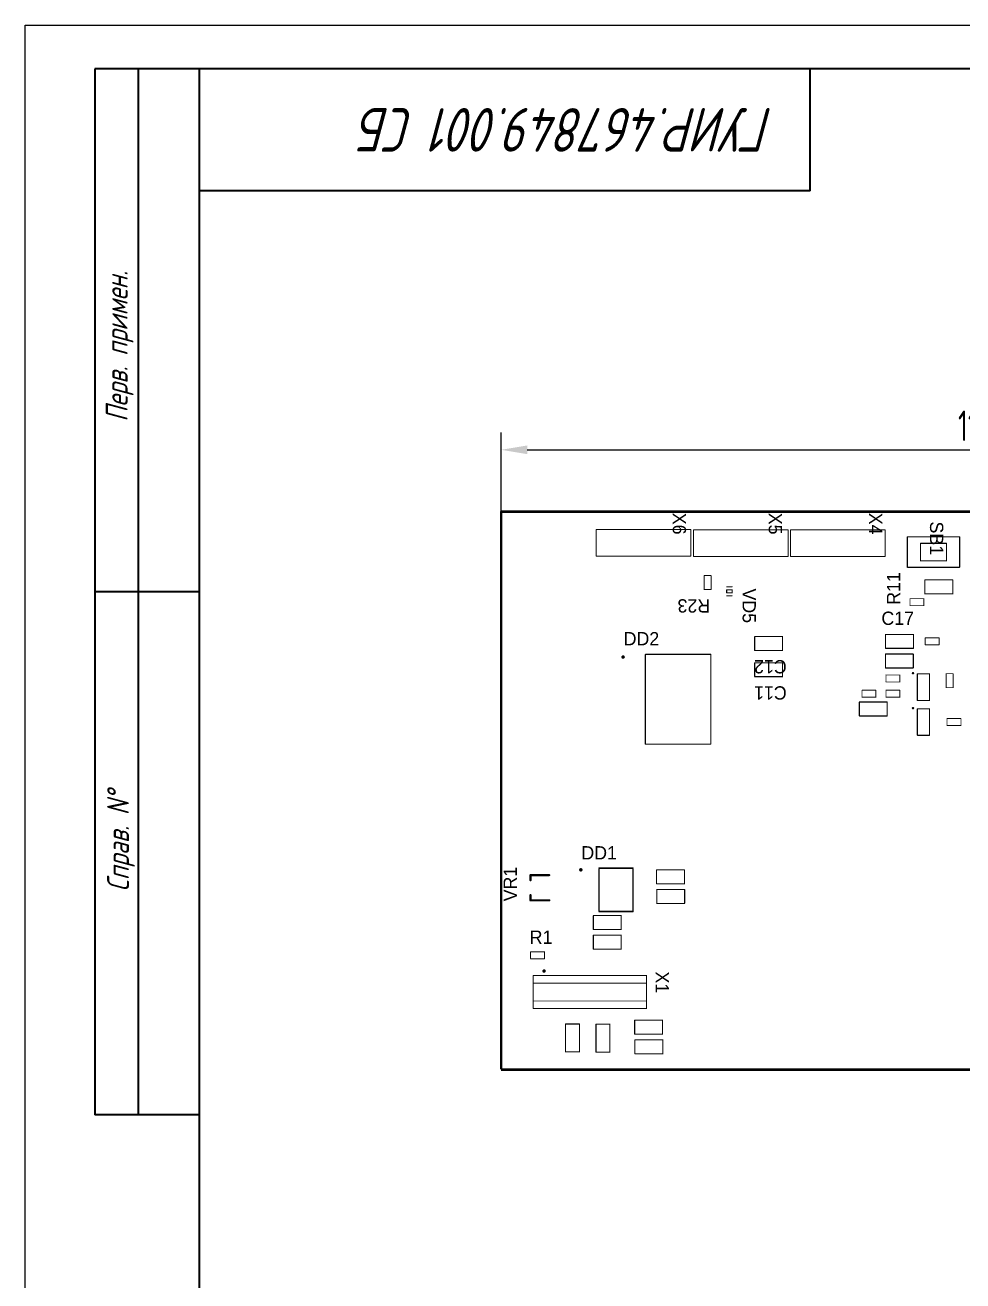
# Model space of a CAD drawing. Extents: x 3177 to 3597, y 105 to 402.
# Drawn here: x 3177.5 to 3285, y 258 to 402 of the extents above; entities that cross this region are included whole.
import ezdxf

# ---------------------------------------------------------------- set-up
doc = ezdxf.new("R2010")
doc.units = 0
doc.header["$MEASUREMENT"] = 0
doc.layers.get('0').update_dxf_attribs({"linetype": 'CONTINUOUS'})
for name, color, linetype in [('KeepOutLayer', 6, 'CONTINUOUS'), ('KONTUR', 7, 'CONTINUOUS'), ('Mechanical13', 56, 'CONTINUOUS'), ('TopOverlay', 2, 'CONTINUOUS')]:
    doc.layers.add(name, color=color, linetype=linetype)
for name, color, linetype, lineweight in [('Основная', 7, 'CONTINUOUS', 40), ('текст', 7, 'CONTINUOUS', 30), ('тонкая', 7, 'CONTINUOUS', 20)]:
    doc.layers.add(name, color=color, linetype=linetype, lineweight=lineweight)
doc.styles.add('ЕСКД', font='eskd15.shx', dxfattribs={"width": 0.8})
doc.styles.add('стиль1', font='romans.shx', dxfattribs={"width": 0.75, "oblique": 15, "height": 3.5})
doc.dimstyles.new('ЕСКД', dxfattribs={"dimtxt": 3.5, "dimasz": 3, "dimexe": 2, "dimexo": 0, "dimgap": 1, "dimtad": 1, "dimtoh": 1, "dimtxsty": 'ЕСКД', "dimcen": 0, "dimazin": 2, "dimtfac": 1, "dimtmove": 1, "dimatfit": 3, "dimfxl": 1, "dimarcsym": 0})

# ---------------------------------------------------------------- blocks, each defined once
blk = doc.blocks.new('CAP3216X125N_1')
at = {"layer": 'Mechanical13', "const_width": 0.127}
for points in [[(-1.6, 0.8), (-1.6, -0.8)], [(1.6, 0.8), (-1.6, 0.8)], [(1.6, 0.8), (1.6, -0.8)], [(1.6, -0.8), (-1.6, -0.8)]]:
    blk.add_lwpolyline(points, dxfattribs=at)
at = {"layer": 'Mechanical13', "const_width": 0.0635}
for points in [[(-1.63, 0.8, 1), (-1.57, 0.8, 1)], [(-1.63, 0.8, 1), (-1.57, 0.8, 1)], [(1.57, 0.8, 1), (1.63, 0.8, 1)], [(1.57, 0.8, 1), (1.63, 0.8, 1)], [(-1.63, -0.8, 1), (-1.57, -0.8, 1)], [(-1.63, -0.8, 1), (-1.57, -0.8, 1)], [(1.57, -0.8, 1), (1.63, -0.8, 1)], [(1.57, -0.8, 1), (1.63, -0.8, 1)]]:
    blk.add_lwpolyline(points, format="xyb", close=True, dxfattribs=at)
blk = doc.blocks.new('CAP3216X125N_2')
at = {"layer": 'Mechanical13', "const_width": 0.127}
for points in [[(-1.6, -0.8), (-1.6, 0.8)], [(-1.6, 0.8), (1.6, 0.8)], [(1.6, -0.8), (1.6, 0.8)], [(-1.6, -0.8), (1.6, -0.8)]]:
    blk.add_lwpolyline(points, dxfattribs=at)
at = {"layer": 'Mechanical13', "const_width": 0.0635}
for points in [[(-1.63, 0.8, 1), (-1.57, 0.8, 1)], [(-1.63, 0.8, 1), (-1.57, 0.8, 1)], [(1.57, 0.8, 1), (1.63, 0.8, 1)], [(1.57, 0.8, 1), (1.63, 0.8, 1)], [(-1.63, -0.8, 1), (-1.57, -0.8, 1)], [(-1.63, -0.8, 1), (-1.57, -0.8, 1)], [(1.57, -0.8, 1), (1.63, -0.8, 1)], [(1.57, -0.8, 1), (1.63, -0.8, 1)]]:
    blk.add_lwpolyline(points, format="xyb", close=True, dxfattribs=at)
blk = doc.blocks.new('CAP3216X125N_3')
at = {"layer": 'Mechanical13', "const_width": 0.127}
for points in [[(-1.6, 0.8), (-1.6, -0.8)], [(1.6, 0.8), (-1.6, 0.8)], [(1.6, 0.8), (1.6, -0.8)], [(1.6, -0.8), (-1.6, -0.8)]]:
    blk.add_lwpolyline(points, dxfattribs=at)
at = {"layer": 'Mechanical13', "const_width": 0.0635}
for points in [[(-1.63, 0.8, 1), (-1.57, 0.8, 1)], [(-1.63, 0.8, 1), (-1.57, 0.8, 1)], [(1.57, 0.8, 1), (1.63, 0.8, 1)], [(1.57, 0.8, 1), (1.63, 0.8, 1)], [(-1.63, -0.8, 1), (-1.57, -0.8, 1)], [(-1.63, -0.8, 1), (-1.57, -0.8, 1)], [(1.57, -0.8, 1), (1.63, -0.8, 1)], [(1.57, -0.8, 1), (1.63, -0.8, 1)]]:
    blk.add_lwpolyline(points, format="xyb", close=True, dxfattribs=at)
blk = doc.blocks.new('CAP3216X125N_4')
at = {"layer": 'Mechanical13', "const_width": 0.127}
for points in [[(-1.6, -0.8), (-1.6, 0.8)], [(1.6, 0.8), (-1.6, 0.8)], [(1.6, -0.8), (1.6, 0.8)], [(1.6, -0.8), (-1.6, -0.8)]]:
    blk.add_lwpolyline(points, dxfattribs=at)
at = {"layer": 'Mechanical13', "const_width": 0.0635}
for points in [[(-1.63, 0.8, 1), (-1.57, 0.8, 1)], [(-1.63, 0.8, 1), (-1.57, 0.8, 1)], [(1.57, 0.8, 1), (1.63, 0.8, 1)], [(1.57, 0.8, 1), (1.63, 0.8, 1)], [(-1.63, -0.8, 1), (-1.57, -0.8, 1)], [(-1.63, -0.8, 1), (-1.57, -0.8, 1)], [(1.57, -0.8, 1), (1.63, -0.8, 1)], [(1.57, -0.8, 1), (1.63, -0.8, 1)]]:
    blk.add_lwpolyline(points, format="xyb", close=True, dxfattribs=at)
blk = doc.blocks.new('CAP3216X125N_5')
at = {"layer": 'Mechanical13', "const_width": 0.127}
for points in [[(-1.6, -0.8), (-1.6, 0.8)], [(1.6, 0.8), (-1.6, 0.8)], [(1.6, -0.8), (1.6, 0.8)], [(1.6, -0.8), (-1.6, -0.8)]]:
    blk.add_lwpolyline(points, dxfattribs=at)
at = {"layer": 'Mechanical13', "const_width": 0.0635}
for points in [[(-1.63, 0.8, 1), (-1.57, 0.8, 1)], [(-1.63, 0.8, 1), (-1.57, 0.8, 1)], [(1.57, 0.8, 1), (1.63, 0.8, 1)], [(1.57, 0.8, 1), (1.63, 0.8, 1)], [(-1.63, -0.8, 1), (-1.57, -0.8, 1)], [(-1.63, -0.8, 1), (-1.57, -0.8, 1)], [(1.57, -0.8, 1), (1.63, -0.8, 1)], [(1.57, -0.8, 1), (1.63, -0.8, 1)]]:
    blk.add_lwpolyline(points, format="xyb", close=True, dxfattribs=at)
blk = doc.blocks.new('CAP3216X125N_6')
at = {"layer": 'Mechanical13', "const_width": 0.127}
for points in [[(-1.6, -0.8), (-1.6, 0.8)], [(-1.6, 0.8), (1.6, 0.8)], [(1.6, -0.8), (1.6, 0.8)], [(-1.6, -0.8), (1.6, -0.8)]]:
    blk.add_lwpolyline(points, dxfattribs=at)
at = {"layer": 'Mechanical13', "const_width": 0.0635}
for points in [[(-1.63, 0.8, 1), (-1.57, 0.8, 1)], [(-1.63, 0.8, 1), (-1.57, 0.8, 1)], [(1.57, 0.8, 1), (1.63, 0.8, 1)], [(1.57, 0.8, 1), (1.63, 0.8, 1)], [(-1.63, -0.8, 1), (-1.57, -0.8, 1)], [(-1.63, -0.8, 1), (-1.57, -0.8, 1)], [(1.57, -0.8, 1), (1.63, -0.8, 1)], [(1.57, -0.8, 1), (1.63, -0.8, 1)]]:
    blk.add_lwpolyline(points, format="xyb", close=True, dxfattribs=at)
blk = doc.blocks.new('CAP3216X125N_7')
at = {"layer": 'Mechanical13', "const_width": 0.127}
for points in [[(-1.6, -0.8), (-1.6, 0.8)], [(-1.6, 0.8), (1.6, 0.8)], [(1.6, -0.8), (1.6, 0.8)], [(-1.6, -0.8), (1.6, -0.8)]]:
    blk.add_lwpolyline(points, dxfattribs=at)
at = {"layer": 'Mechanical13', "const_width": 0.0635}
for points in [[(-1.63, 0.8, 1), (-1.57, 0.8, 1)], [(-1.63, 0.8, 1), (-1.57, 0.8, 1)], [(1.57, 0.8, 1), (1.63, 0.8, 1)], [(1.57, 0.8, 1), (1.63, 0.8, 1)], [(-1.63, -0.8, 1), (-1.57, -0.8, 1)], [(-1.63, -0.8, 1), (-1.57, -0.8, 1)], [(1.57, -0.8, 1), (1.63, -0.8, 1)], [(1.57, -0.8, 1), (1.63, -0.8, 1)]]:
    blk.add_lwpolyline(points, format="xyb", close=True, dxfattribs=at)
blk = doc.blocks.new('CAP3216X125N_8')
at = {"layer": 'Mechanical13', "const_width": 0.127}
for points in [[(-1.6, -0.8), (-1.6, 0.8)], [(-1.6, 0.8), (1.6, 0.8)], [(1.6, -0.8), (1.6, 0.8)], [(-1.6, -0.8), (1.6, -0.8)]]:
    blk.add_lwpolyline(points, dxfattribs=at)
at = {"layer": 'Mechanical13', "const_width": 0.0635}
for points in [[(-1.63, 0.8, 1), (-1.57, 0.8, 1)], [(-1.63, 0.8, 1), (-1.57, 0.8, 1)], [(1.57, 0.8, 1), (1.63, 0.8, 1)], [(1.57, 0.8, 1), (1.63, 0.8, 1)], [(-1.63, -0.8, 1), (-1.57, -0.8, 1)], [(-1.63, -0.8, 1), (-1.57, -0.8, 1)], [(1.57, -0.8, 1), (1.63, -0.8, 1)], [(1.57, -0.8, 1), (1.63, -0.8, 1)]]:
    blk.add_lwpolyline(points, format="xyb", close=True, dxfattribs=at)
blk = doc.blocks.new('CAP3216X125N_11')
at = {"layer": 'Mechanical13', "const_width": 0.127}
for points in [[(-1.6, 0.8), (-1.6, -0.8)], [(1.6, 0.8), (-1.6, 0.8)], [(1.6, 0.8), (1.6, -0.8)], [(1.6, -0.8), (-1.6, -0.8)]]:
    blk.add_lwpolyline(points, dxfattribs=at)
at = {"layer": 'Mechanical13', "const_width": 0.0635}
for points in [[(-1.63, 0.8, 1), (-1.57, 0.8, 1)], [(-1.63, 0.8, 1), (-1.57, 0.8, 1)], [(1.57, 0.8, 1), (1.63, 0.8, 1)], [(1.57, 0.8, 1), (1.63, 0.8, 1)], [(-1.63, -0.8, 1), (-1.57, -0.8, 1)], [(-1.63, -0.8, 1), (-1.57, -0.8, 1)], [(1.57, -0.8, 1), (1.63, -0.8, 1)], [(1.57, -0.8, 1), (1.63, -0.8, 1)]]:
    blk.add_lwpolyline(points, format="xyb", close=True, dxfattribs=at)
blk = doc.blocks.new('CAP3216X125N_12')
at = {"layer": 'Mechanical13', "const_width": 0.127}
for points in [[(-1.6, 0.8), (-1.6, -0.8)], [(1.6, 0.8), (-1.6, 0.8)], [(1.6, 0.8), (1.6, -0.8)], [(1.6, -0.8), (-1.6, -0.8)]]:
    blk.add_lwpolyline(points, dxfattribs=at)
at = {"layer": 'Mechanical13', "const_width": 0.0635}
for points in [[(-1.63, 0.8, 1), (-1.57, 0.8, 1)], [(-1.63, 0.8, 1), (-1.57, 0.8, 1)], [(1.57, 0.8, 1), (1.63, 0.8, 1)], [(1.57, 0.8, 1), (1.63, 0.8, 1)], [(-1.63, -0.8, 1), (-1.57, -0.8, 1)], [(-1.63, -0.8, 1), (-1.57, -0.8, 1)], [(1.57, -0.8, 1), (1.63, -0.8, 1)], [(1.57, -0.8, 1), (1.63, -0.8, 1)]]:
    blk.add_lwpolyline(points, format="xyb", close=True, dxfattribs=at)
blk = doc.blocks.new('CAP3216X125N_17')
at = {"layer": 'Mechanical13', "const_width": 0.127}
for points in [[(-1.6, -0.8), (-1.6, 0.8)], [(-1.6, 0.8), (1.6, 0.8)], [(1.6, -0.8), (1.6, 0.8)], [(-1.6, -0.8), (1.6, -0.8)]]:
    blk.add_lwpolyline(points, dxfattribs=at)
at = {"layer": 'Mechanical13', "const_width": 0.0635}
for points in [[(-1.63, 0.8, 1), (-1.57, 0.8, 1)], [(-1.63, 0.8, 1), (-1.57, 0.8, 1)], [(1.57, 0.8, 1), (1.63, 0.8, 1)], [(1.57, 0.8, 1), (1.63, 0.8, 1)], [(-1.63, -0.8, 1), (-1.57, -0.8, 1)], [(-1.63, -0.8, 1), (-1.57, -0.8, 1)], [(1.57, -0.8, 1), (1.63, -0.8, 1)], [(1.57, -0.8, 1), (1.63, -0.8, 1)]]:
    blk.add_lwpolyline(points, format="xyb", close=True, dxfattribs=at)
blk = doc.blocks.new('CAP3216X125N_19')
at = {"layer": 'Mechanical13', "const_width": 0.127}
for points in [[(-1.6, -0.8), (-1.6, 0.8)], [(-1.6, 0.8), (1.6, 0.8)], [(1.6, -0.8), (1.6, 0.8)], [(-1.6, -0.8), (1.6, -0.8)]]:
    blk.add_lwpolyline(points, dxfattribs=at)
at = {"layer": 'Mechanical13', "const_width": 0.0635}
for points in [[(-1.63, 0.8, 1), (-1.57, 0.8, 1)], [(-1.63, 0.8, 1), (-1.57, 0.8, 1)], [(1.57, 0.8, 1), (1.63, 0.8, 1)], [(1.57, 0.8, 1), (1.63, 0.8, 1)], [(-1.63, -0.8, 1), (-1.57, -0.8, 1)], [(-1.63, -0.8, 1), (-1.57, -0.8, 1)], [(1.57, -0.8, 1), (1.63, -0.8, 1)], [(1.57, -0.8, 1), (1.63, -0.8, 1)]]:
    blk.add_lwpolyline(points, format="xyb", close=True, dxfattribs=at)
blk = doc.blocks.new('CAP3216X125N_21')
at = {"layer": 'Mechanical13', "const_width": 0.127}
for points in [[(-1.6, 0.8), (-1.6, -0.8)], [(1.6, 0.8), (-1.6, 0.8)], [(1.6, 0.8), (1.6, -0.8)], [(1.6, -0.8), (-1.6, -0.8)]]:
    blk.add_lwpolyline(points, dxfattribs=at)
at = {"layer": 'Mechanical13', "const_width": 0.0635}
for points in [[(-1.63, 0.8, 1), (-1.57, 0.8, 1)], [(-1.63, 0.8, 1), (-1.57, 0.8, 1)], [(1.57, 0.8, 1), (1.63, 0.8, 1)], [(1.57, 0.8, 1), (1.63, 0.8, 1)], [(-1.63, -0.8, 1), (-1.57, -0.8, 1)], [(-1.63, -0.8, 1), (-1.57, -0.8, 1)], [(1.57, -0.8, 1), (1.63, -0.8, 1)], [(1.57, -0.8, 1), (1.63, -0.8, 1)]]:
    blk.add_lwpolyline(points, format="xyb", close=True, dxfattribs=at)
blk = doc.blocks.new('CAP3216X125N_35')
at = {"layer": 'Mechanical13', "const_width": 0.127}
for points in [[(-1.6, 0.8), (-1.6, -0.8)], [(1.6, 0.8), (-1.6, 0.8)], [(1.6, 0.8), (1.6, -0.8)], [(1.6, -0.8), (-1.6, -0.8)]]:
    blk.add_lwpolyline(points, dxfattribs=at)
at = {"layer": 'Mechanical13', "const_width": 0.0635}
for points in [[(-1.63, 0.8, 1), (-1.57, 0.8, 1)], [(-1.63, 0.8, 1), (-1.57, 0.8, 1)], [(1.57, 0.8, 1), (1.63, 0.8, 1)], [(1.57, 0.8, 1), (1.63, 0.8, 1)], [(-1.63, -0.8, 1), (-1.57, -0.8, 1)], [(-1.63, -0.8, 1), (-1.57, -0.8, 1)], [(1.57, -0.8, 1), (1.63, -0.8, 1)], [(1.57, -0.8, 1), (1.63, -0.8, 1)]]:
    blk.add_lwpolyline(points, format="xyb", close=True, dxfattribs=at)
blk = doc.blocks.new('SOIC127P599X175_8N_51')
at = {"layer": 'Mechanical13'}
for points, const_width in [([(-3.94, 2.3, 1), (-4.14, 2.3, 1)], 0.2), ([(-4.19, 2.3, 1), (-4.09, 2.3, 1)], 0.1), ([(-3.99, 2.3, 1), (-3.89, 2.3, 1)], 0.1), ([(-1.98, 2.45, 1), (-1.92, 2.45, 1)], 0.0635), ([(-1.98, 2.45, 1), (-1.92, 2.45, 1)], 0.0635), ([(1.92, 2.45, 1), (1.98, 2.45, 1)], 0.0635), ([(1.92, 2.45, 1), (1.98, 2.45, 1)], 0.0635), ([(-1.98, -2.45, 1), (-1.92, -2.45, 1)], 0.0635), ([(-1.98, -2.45, 1), (-1.92, -2.45, 1)], 0.0635), ([(1.92, -2.45, 1), (1.98, -2.45, 1)], 0.0635), ([(1.92, -2.45, 1), (1.98, -2.45, 1)], 0.0635)]:
    blk.add_lwpolyline(points, format="xyb", close=True, dxfattribs=dict(at, const_width=const_width))
at = {"layer": 'Mechanical13', "const_width": 0.127}
for points in [[(-1.95, 2.45), (1.95, 2.45)], [(-1.95, -2.45), (-1.95, 2.45)], [(1.95, -2.45), (1.95, 2.45)], [(-1.95, -2.45), (1.95, -2.45)]]:
    blk.add_lwpolyline(points, dxfattribs=at)
at = {"layer": 'TopOverlay'}
for points, const_width in [([(-3.94, 2.3, 1), (-4.14, 2.3, 1)], 0.2), ([(-4.19, 2.3, 1), (-4.09, 2.3, 1)], 0.1), ([(-3.99, 2.3, 1), (-3.89, 2.3, 1)], 0.1), ([(-1.98, 2.53, 1), (-1.92, 2.53, 1)], 0.0635), ([(1.92, 2.53, 1), (1.98, 2.53, 1)], 0.0635), ([(-1.98, -2.52, 1), (-1.92, -2.52, 1)], 0.0635), ([(1.92, -2.52, 1), (1.98, -2.52, 1)], 0.0635)]:
    blk.add_lwpolyline(points, format="xyb", close=True, dxfattribs=dict(at, const_width=const_width))
at = {"layer": 'TopOverlay', "const_width": 0.127}
for points in [[(-1.95, 2.53), (1.95, 2.53)], [(-1.95, -2.52), (1.95, -2.52)]]:
    blk.add_lwpolyline(points, dxfattribs=at)
blk = doc.blocks.new('SOIC127P1030X265_16N_52')
at = {"layer": 'Mechanical13'}
for points, const_width in [([(-6.2, 4.84, 1), (-6.4, 4.84, 1)], 0.2), ([(-6.45, 4.84, 1), (-6.35, 4.84, 1)], 0.1), ([(-6.25, 4.84, 1), (-6.15, 4.84, 1)], 0.1), ([(-3.78, 5.15, 1), (-3.72, 5.15, 1)], 0.0635), ([(-3.78, 5.15, 1), (-3.72, 5.15, 1)], 0.0635), ([(3.72, 5.15, 1), (3.78, 5.15, 1)], 0.0635), ([(3.72, 5.15, 1), (3.78, 5.15, 1)], 0.0635), ([(-3.78, -5.15, 1), (-3.72, -5.15, 1)], 0.0635), ([(-3.78, -5.15, 1), (-3.72, -5.15, 1)], 0.0635), ([(3.72, -5.15, 1), (3.78, -5.15, 1)], 0.0635), ([(3.72, -5.15, 1), (3.78, -5.15, 1)], 0.0635)]:
    blk.add_lwpolyline(points, format="xyb", close=True, dxfattribs=dict(at, const_width=const_width))
at = {"layer": 'Mechanical13', "const_width": 0.127}
for points in [[(-3.75, -5.15), (-3.75, 5.15)], [(-3.75, 5.15), (3.75, 5.15)], [(3.75, -5.15), (3.75, 5.15)], [(-3.75, -5.15), (3.75, -5.15)]]:
    blk.add_lwpolyline(points, dxfattribs=at)
at = {"layer": 'TopOverlay'}
for points, const_width in [([(-6.2, 4.84, 1), (-6.4, 4.84, 1)], 0.2), ([(-6.45, 4.84, 1), (-6.35, 4.84, 1)], 0.1), ([(-6.25, 4.84, 1), (-6.15, 4.84, 1)], 0.1), ([(-3.78, 5.15, 1), (-3.72, 5.15, 1)], 0.0635), ([(3.72, 5.15, 1), (3.78, 5.15, 1)], 0.0635), ([(-3.78, -5.15, 1), (-3.72, -5.15, 1)], 0.0635), ([(3.72, -5.15, 1), (3.78, -5.15, 1)], 0.0635)]:
    blk.add_lwpolyline(points, format="xyb", close=True, dxfattribs=dict(at, const_width=const_width))
at = {"layer": 'TopOverlay', "const_width": 0.127}
for points in [[(-3.75, 5.15), (3.75, 5.15)], [(-3.75, -5.15), (3.75, -5.15)]]:
    blk.add_lwpolyline(points, dxfattribs=at)
blk = doc.blocks.new('___0603_61')
at = {"layer": 'KeepOutLayer', "const_width": 0.1}
for points in [[(-0.8, -0.4), (-0.8, 0.4)], [(-0.8, 0.4), (0.8, 0.4)], [(0.8, -0.4), (0.8, 0.4)], [(-0.8, -0.4), (0.8, -0.4)]]:
    blk.add_lwpolyline(points, dxfattribs=at)
at = {"layer": 'KeepOutLayer', "const_width": 0.05}
for points in [[(-0.82, 0.4, 1), (-0.77, 0.4, 1)], [(-0.82, 0.4, 1), (-0.77, 0.4, 1)], [(0.78, 0.4, 1), (0.83, 0.4, 1)], [(0.78, 0.4, 1), (0.83, 0.4, 1)], [(-0.82, -0.4, 1), (-0.77, -0.4, 1)], [(-0.82, -0.4, 1), (-0.77, -0.4, 1)], [(0.78, -0.4, 1), (0.83, -0.4, 1)], [(0.78, -0.4, 1), (0.83, -0.4, 1)]]:
    blk.add_lwpolyline(points, format="xyb", close=True, dxfattribs=at)
at = {"layer": 'TopOverlay', "const_width": 0.1}
for points in [[(-0.25, 0.4), (0.25, 0.4)], [(-0.25, -0.4), (0.25, -0.4)]]:
    blk.add_lwpolyline(points, dxfattribs=at)
at = {"layer": 'TopOverlay', "const_width": 0.05}
for points in [[(-0.27, 0.4, 1), (-0.22, 0.4, 1)], [(0.23, 0.4, 1), (0.28, 0.4, 1)], [(-0.27, -0.4, 1), (-0.22, -0.4, 1)], [(0.23, -0.4, 1), (0.28, -0.4, 1)]]:
    blk.add_lwpolyline(points, format="xyb", close=True, dxfattribs=at)
blk = doc.blocks.new('___0603_69')
at = {"layer": 'KeepOutLayer', "const_width": 0.1}
for points in [[(-0.8, 0.4), (-0.8, -0.4)], [(0.8, 0.4), (-0.8, 0.4)], [(0.8, 0.4), (0.8, -0.4)], [(0.8, -0.4), (-0.8, -0.4)]]:
    blk.add_lwpolyline(points, dxfattribs=at)
at = {"layer": 'KeepOutLayer', "const_width": 0.05}
for points in [[(-0.82, 0.4, 1), (-0.77, 0.4, 1)], [(-0.82, 0.4, 1), (-0.77, 0.4, 1)], [(0.77, 0.4, 1), (0.82, 0.4, 1)], [(0.77, 0.4, 1), (0.82, 0.4, 1)], [(-0.82, -0.4, 1), (-0.77, -0.4, 1)], [(-0.82, -0.4, 1), (-0.77, -0.4, 1)], [(0.77, -0.4, 1), (0.82, -0.4, 1)], [(0.77, -0.4, 1), (0.82, -0.4, 1)]]:
    blk.add_lwpolyline(points, format="xyb", close=True, dxfattribs=at)
at = {"layer": 'TopOverlay', "const_width": 0.1}
for points in [[(0.25, 0.4), (-0.25, 0.4)], [(0.25, -0.4), (-0.25, -0.4)]]:
    blk.add_lwpolyline(points, dxfattribs=at)
at = {"layer": 'TopOverlay', "const_width": 0.05}
for points in [[(-0.27, 0.4, 1), (-0.22, 0.4, 1)], [(0.22, 0.4, 1), (0.27, 0.4, 1)], [(-0.27, -0.4, 1), (-0.22, -0.4, 1)], [(0.22, -0.4, 1), (0.27, -0.4, 1)]]:
    blk.add_lwpolyline(points, format="xyb", close=True, dxfattribs=at)
blk = doc.blocks.new('___0603_70')
at = {"layer": 'KeepOutLayer', "const_width": 0.1}
for points in [[(-0.8, -0.4), (-0.8, 0.4)], [(-0.8, 0.4), (0.8, 0.4)], [(0.8, -0.4), (0.8, 0.4)], [(-0.8, -0.4), (0.8, -0.4)]]:
    blk.add_lwpolyline(points, dxfattribs=at)
at = {"layer": 'KeepOutLayer', "const_width": 0.05}
for points in [[(-0.83, 0.4, 1), (-0.78, 0.4, 1)], [(-0.83, 0.4, 1), (-0.78, 0.4, 1)], [(0.77, 0.4, 1), (0.82, 0.4, 1)], [(0.77, 0.4, 1), (0.82, 0.4, 1)], [(-0.83, -0.4, 1), (-0.78, -0.4, 1)], [(-0.83, -0.4, 1), (-0.78, -0.4, 1)], [(0.77, -0.4, 1), (0.82, -0.4, 1)], [(0.77, -0.4, 1), (0.82, -0.4, 1)]]:
    blk.add_lwpolyline(points, format="xyb", close=True, dxfattribs=at)
at = {"layer": 'TopOverlay', "const_width": 0.1}
for points in [[(-0.25, 0.4), (0.25, 0.4)], [(-0.25, -0.4), (0.25, -0.4)]]:
    blk.add_lwpolyline(points, dxfattribs=at)
at = {"layer": 'TopOverlay', "const_width": 0.05}
for points in [[(-0.28, 0.4, 1), (-0.23, 0.4, 1)], [(0.22, 0.4, 1), (0.27, 0.4, 1)], [(-0.28, -0.4, 1), (-0.23, -0.4, 1)], [(0.22, -0.4, 1), (0.27, -0.4, 1)]]:
    blk.add_lwpolyline(points, format="xyb", close=True, dxfattribs=at)
blk = doc.blocks.new('___0603_71')
at = {"layer": 'KeepOutLayer', "const_width": 0.1}
for points in [[(-0.8, 0.4), (-0.8, -0.4)], [(0.8, 0.4), (-0.8, 0.4)], [(0.8, 0.4), (0.8, -0.4)], [(0.8, -0.4), (-0.8, -0.4)]]:
    blk.add_lwpolyline(points, dxfattribs=at)
at = {"layer": 'KeepOutLayer', "const_width": 0.05}
for points in [[(-0.83, 0.4, 1), (-0.78, 0.4, 1)], [(-0.83, 0.4, 1), (-0.78, 0.4, 1)], [(0.77, 0.4, 1), (0.82, 0.4, 1)], [(0.77, 0.4, 1), (0.82, 0.4, 1)], [(-0.83, -0.4, 1), (-0.78, -0.4, 1)], [(-0.83, -0.4, 1), (-0.78, -0.4, 1)], [(0.77, -0.4, 1), (0.82, -0.4, 1)], [(0.77, -0.4, 1), (0.82, -0.4, 1)]]:
    blk.add_lwpolyline(points, format="xyb", close=True, dxfattribs=at)
at = {"layer": 'TopOverlay', "const_width": 0.1}
for points in [[(0.25, 0.4), (-0.25, 0.4)], [(0.25, -0.4), (-0.25, -0.4)]]:
    blk.add_lwpolyline(points, dxfattribs=at)
at = {"layer": 'TopOverlay', "const_width": 0.05}
for points in [[(-0.28, 0.4, 1), (-0.23, 0.4, 1)], [(0.22, 0.4, 1), (0.27, 0.4, 1)], [(-0.28, -0.4, 1), (-0.23, -0.4, 1)], [(0.22, -0.4, 1), (0.27, -0.4, 1)]]:
    blk.add_lwpolyline(points, format="xyb", close=True, dxfattribs=at)
blk = doc.blocks.new('___0603_72')
at = {"layer": 'KeepOutLayer', "const_width": 0.1}
for points in [[(-0.8, 0.4), (-0.8, -0.4)], [(0.8, 0.4), (-0.8, 0.4)], [(0.8, 0.4), (0.8, -0.4)], [(0.8, -0.4), (-0.8, -0.4)]]:
    blk.add_lwpolyline(points, dxfattribs=at)
at = {"layer": 'KeepOutLayer', "const_width": 0.05}
for points in [[(-0.82, 0.4, 1), (-0.77, 0.4, 1)], [(-0.82, 0.4, 1), (-0.77, 0.4, 1)], [(0.78, 0.4, 1), (0.83, 0.4, 1)], [(0.78, 0.4, 1), (0.83, 0.4, 1)], [(-0.82, -0.4, 1), (-0.77, -0.4, 1)], [(-0.82, -0.4, 1), (-0.77, -0.4, 1)], [(0.78, -0.4, 1), (0.83, -0.4, 1)], [(0.78, -0.4, 1), (0.83, -0.4, 1)]]:
    blk.add_lwpolyline(points, format="xyb", close=True, dxfattribs=at)
at = {"layer": 'TopOverlay', "const_width": 0.1}
for points in [[(0.25, 0.4), (-0.25, 0.4)], [(0.25, -0.4), (-0.25, -0.4)]]:
    blk.add_lwpolyline(points, dxfattribs=at)
at = {"layer": 'TopOverlay', "const_width": 0.05}
for points in [[(-0.27, 0.4, 1), (-0.22, 0.4, 1)], [(0.23, 0.4, 1), (0.28, 0.4, 1)], [(-0.27, -0.4, 1), (-0.22, -0.4, 1)], [(0.23, -0.4, 1), (0.28, -0.4, 1)]]:
    blk.add_lwpolyline(points, format="xyb", close=True, dxfattribs=at)
blk = doc.blocks.new('___0603_74')
at = {"layer": 'KeepOutLayer', "const_width": 0.1}
for points in [[(-0.8, 0.4), (-0.8, -0.4)], [(-0.8, 0.4), (0.8, 0.4)], [(0.8, 0.4), (0.8, -0.4)], [(-0.8, -0.4), (0.8, -0.4)]]:
    blk.add_lwpolyline(points, dxfattribs=at)
at = {"layer": 'KeepOutLayer', "const_width": 0.05}
for points in [[(-0.83, 0.4, 1), (-0.78, 0.4, 1)], [(-0.83, 0.4, 1), (-0.78, 0.4, 1)], [(0.77, 0.4, 1), (0.82, 0.4, 1)], [(0.77, 0.4, 1), (0.82, 0.4, 1)], [(-0.83, -0.4, 1), (-0.78, -0.4, 1)], [(-0.83, -0.4, 1), (-0.78, -0.4, 1)], [(0.77, -0.4, 1), (0.82, -0.4, 1)], [(0.77, -0.4, 1), (0.82, -0.4, 1)]]:
    blk.add_lwpolyline(points, format="xyb", close=True, dxfattribs=at)
at = {"layer": 'TopOverlay', "const_width": 0.1}
for points in [[(-0.25, 0.4), (0.25, 0.4)], [(-0.25, -0.4), (0.25, -0.4)]]:
    blk.add_lwpolyline(points, dxfattribs=at)
at = {"layer": 'TopOverlay', "const_width": 0.05}
for points in [[(-0.28, 0.4, 1), (-0.23, 0.4, 1)], [(0.22, 0.4, 1), (0.27, 0.4, 1)], [(-0.28, -0.4, 1), (-0.23, -0.4, 1)], [(0.22, -0.4, 1), (0.27, -0.4, 1)]]:
    blk.add_lwpolyline(points, format="xyb", close=True, dxfattribs=at)
blk = doc.blocks.new('___0603_83')
at = {"layer": 'KeepOutLayer', "const_width": 0.1}
for points in [[(-0.8, -0.4), (-0.8, 0.4)], [(0.8, 0.4), (-0.8, 0.4)], [(0.8, -0.4), (0.8, 0.4)], [(0.8, -0.4), (-0.8, -0.4)]]:
    blk.add_lwpolyline(points, dxfattribs=at)
at = {"layer": 'KeepOutLayer', "const_width": 0.05}
for points in [[(-0.82, 0.4, 1), (-0.77, 0.4, 1)], [(-0.82, 0.4, 1), (-0.77, 0.4, 1)], [(0.78, 0.4, 1), (0.83, 0.4, 1)], [(0.78, 0.4, 1), (0.83, 0.4, 1)], [(-0.82, -0.4, 1), (-0.77, -0.4, 1)], [(-0.82, -0.4, 1), (-0.77, -0.4, 1)], [(0.78, -0.4, 1), (0.83, -0.4, 1)], [(0.78, -0.4, 1), (0.83, -0.4, 1)]]:
    blk.add_lwpolyline(points, format="xyb", close=True, dxfattribs=at)
at = {"layer": 'TopOverlay', "const_width": 0.1}
for points in [[(0.25, 0.4), (-0.25, 0.4)], [(0.25, -0.4), (-0.25, -0.4)]]:
    blk.add_lwpolyline(points, dxfattribs=at)
at = {"layer": 'TopOverlay', "const_width": 0.05}
for points in [[(-0.27, 0.4, 1), (-0.22, 0.4, 1)], [(0.22, 0.4, 1), (0.27, 0.4, 1)], [(-0.27, -0.4, 1), (-0.22, -0.4, 1)], [(0.22, -0.4, 1), (0.27, -0.4, 1)]]:
    blk.add_lwpolyline(points, format="xyb", close=True, dxfattribs=at)
blk = doc.blocks.new('___0603_86')
at = {"layer": 'KeepOutLayer', "const_width": 0.1}
for points in [[(-0.8, -0.4), (-0.8, 0.4)], [(-0.8, 0.4), (0.8, 0.4)], [(0.8, -0.4), (0.8, 0.4)], [(-0.8, -0.4), (0.8, -0.4)]]:
    blk.add_lwpolyline(points, dxfattribs=at)
at = {"layer": 'KeepOutLayer', "const_width": 0.05}
for points in [[(-0.82, 0.4, 1), (-0.77, 0.4, 1)], [(-0.82, 0.4, 1), (-0.77, 0.4, 1)], [(0.78, 0.4, 1), (0.83, 0.4, 1)], [(0.78, 0.4, 1), (0.83, 0.4, 1)], [(-0.82, -0.4, 1), (-0.77, -0.4, 1)], [(-0.82, -0.4, 1), (-0.77, -0.4, 1)], [(0.78, -0.4, 1), (0.83, -0.4, 1)], [(0.78, -0.4, 1), (0.83, -0.4, 1)]]:
    blk.add_lwpolyline(points, format="xyb", close=True, dxfattribs=at)
at = {"layer": 'TopOverlay', "const_width": 0.1}
for points in [[(-0.25, 0.4), (0.25, 0.4)], [(-0.25, -0.4), (0.25, -0.4)]]:
    blk.add_lwpolyline(points, dxfattribs=at)
at = {"layer": 'TopOverlay', "const_width": 0.05}
for points in [[(-0.27, 0.4, 1), (-0.22, 0.4, 1)], [(0.23, 0.4, 1), (0.28, 0.4, 1)], [(-0.27, -0.4, 1), (-0.22, -0.4, 1)], [(0.23, -0.4, 1), (0.28, -0.4, 1)]]:
    blk.add_lwpolyline(points, format="xyb", close=True, dxfattribs=at)
blk = doc.blocks.new('___0603_87')
at = {"layer": 'KeepOutLayer', "const_width": 0.1}
for points in [[(-0.8, -0.4), (-0.8, 0.4)], [(-0.8, 0.4), (0.8, 0.4)], [(0.8, -0.4), (0.8, 0.4)], [(-0.8, -0.4), (0.8, -0.4)]]:
    blk.add_lwpolyline(points, dxfattribs=at)
at = {"layer": 'KeepOutLayer', "const_width": 0.05}
for points in [[(-0.82, 0.4, 1), (-0.77, 0.4, 1)], [(-0.82, 0.4, 1), (-0.77, 0.4, 1)], [(0.78, 0.4, 1), (0.83, 0.4, 1)], [(0.78, 0.4, 1), (0.83, 0.4, 1)], [(-0.82, -0.4, 1), (-0.77, -0.4, 1)], [(-0.82, -0.4, 1), (-0.77, -0.4, 1)], [(0.78, -0.4, 1), (0.83, -0.4, 1)], [(0.78, -0.4, 1), (0.83, -0.4, 1)]]:
    blk.add_lwpolyline(points, format="xyb", close=True, dxfattribs=at)
at = {"layer": 'TopOverlay', "const_width": 0.1}
for points in [[(-0.25, 0.4), (0.25, 0.4)], [(-0.25, -0.4), (0.25, -0.4)]]:
    blk.add_lwpolyline(points, dxfattribs=at)
at = {"layer": 'TopOverlay', "const_width": 0.05}
for points in [[(-0.27, 0.4, 1), (-0.22, 0.4, 1)], [(0.23, 0.4, 1), (0.28, 0.4, 1)], [(-0.27, -0.4, 1), (-0.22, -0.4, 1)], [(0.23, -0.4, 1), (0.28, -0.4, 1)]]:
    blk.add_lwpolyline(points, format="xyb", close=True, dxfattribs=at)
blk = doc.blocks.new('SW_147873_1_103')
at = {"layer": 'Mechanical13', "const_width": 0.127}
for points in [[(-3, 1.75), (3, 1.75)], [(-3, -1.75), (-3, 1.75)], [(3, -1.75), (3, 1.75)], [(-1.5, 1), (1.5, 1)], [(-1.5, -1), (-1.5, 1)], [(1.5, -1), (1.5, 1)], [(-1.5, -1), (1.5, -1)], [(-3, -1.75), (3, -1.75)]]:
    blk.add_lwpolyline(points, dxfattribs=at)
at = {"layer": 'Mechanical13', "const_width": 0.0635}
for points in [[(-3.03, 1.75, 1), (-2.97, 1.75, 1)], [(-3.03, 1.75, 1), (-2.97, 1.75, 1)], [(2.97, 1.75, 1), (3.03, 1.75, 1)], [(2.97, 1.75, 1), (3.03, 1.75, 1)], [(-1.53, 1, 1), (-1.47, 1, 1)], [(-1.53, 1, 1), (-1.47, 1, 1)], [(1.47, 1, 1), (1.53, 1, 1)], [(1.47, 1, 1), (1.53, 1, 1)], [(-1.53, -1, 1), (-1.47, -1, 1)], [(-1.53, -1, 1), (-1.47, -1, 1)], [(1.47, -1, 1), (1.53, -1, 1)], [(1.47, -1, 1), (1.53, -1, 1)], [(-3.03, -1.75, 1), (-2.97, -1.75, 1)], [(-3.03, -1.75, 1), (-2.97, -1.75, 1)], [(2.97, -1.75, 1), (3.03, -1.75, 1)], [(2.97, -1.75, 1), (3.03, -1.75, 1)]]:
    blk.add_lwpolyline(points, format="xyb", close=True, dxfattribs=at)
at = {"layer": 'TopOverlay', "const_width": 0.127}
for points in [[(-3, 1.75), (3, 1.75)], [(-3, -1.75), (3, -1.75)]]:
    blk.add_lwpolyline(points, dxfattribs=at)
at = {"layer": 'TopOverlay', "const_width": 0.0635}
for points in [[(-3.03, 1.75, 1), (-2.97, 1.75, 1)], [(2.97, 1.75, 1), (3.03, 1.75, 1)], [(-3.03, -1.75, 1), (-2.97, -1.75, 1)], [(2.97, -1.75, 1), (3.03, -1.75, 1)]]:
    blk.add_lwpolyline(points, format="xyb", close=True, dxfattribs=at)
blk = doc.blocks.new('BEADC0603X33N_112')
at = {"layer": 'Mechanical13', "const_width": 0.127}
for points in [[(-0.32, -0.17), (-0.32, 0.17)], [(-0.32, 0.17), (0.32, 0.17)], [(0.32, -0.17), (0.32, 0.17)], [(-0.32, -0.17), (0.32, -0.17)]]:
    blk.add_lwpolyline(points, dxfattribs=at)
at = {"layer": 'Mechanical13', "const_width": 0.0635}
for points in [[(-0.35, 0.17, 1), (-0.29, 0.17, 1)], [(-0.35, 0.17, 1), (-0.29, 0.17, 1)], [(0.29, 0.17, 1), (0.35, 0.17, 1)], [(0.29, 0.17, 1), (0.35, 0.17, 1)], [(-0.35, -0.17, 1), (-0.29, -0.17, 1)], [(-0.35, -0.17, 1), (-0.29, -0.17, 1)], [(0.29, -0.17, 1), (0.35, -0.17, 1)], [(0.29, -0.17, 1), (0.35, -0.17, 1)]]:
    blk.add_lwpolyline(points, format="xyb", close=True, dxfattribs=at)
at = {"layer": 'TopOverlay', "const_width": 0.127}
for points in [[(-0.3, 0.52), (0.3, 0.52)], [(-0.3, -0.52), (0.3, -0.52)]]:
    blk.add_lwpolyline(points, dxfattribs=at)
at = {"layer": 'TopOverlay', "const_width": 0.0635}
for points in [[(-0.33, 0.52, 1), (-0.27, 0.52, 1)], [(0.27, 0.52, 1), (0.33, 0.52, 1)], [(-0.33, -0.52, 1), (-0.27, -0.52, 1)], [(0.27, -0.52, 1), (0.33, -0.52, 1)]]:
    blk.add_lwpolyline(points, format="xyb", close=True, dxfattribs=at)
blk = doc.blocks.new('TRIMPOT_SMD_TC33X_120')
at = {"layer": 'TopOverlay', "const_width": 0.254}
for points in [[(-1.45, 1.81), (-0.85, 1.81)], [(-1.45, 1.81), (-1.45, -0.34)], [(0.85, 1.81), (1.45, 1.81)], [(1.45, 1.81), (1.45, -0.34)]]:
    blk.add_lwpolyline(points, dxfattribs=at)
at = {"layer": 'TopOverlay', "const_width": 0.127}
for points in [[(-1.51, 1.81, 1), (-1.39, 1.81, 1)], [(-1.51, 1.81, 1), (-1.39, 1.81, 1)], [(-0.91, 1.81, 1), (-0.79, 1.81, 1)], [(0.79, 1.81, 1), (0.91, 1.81, 1)], [(1.39, 1.81, 1), (1.51, 1.81, 1)], [(1.39, 1.81, 1), (1.51, 1.81, 1)], [(-1.51, -0.34, 1), (-1.39, -0.34, 1)], [(1.39, -0.34, 1), (1.51, -0.34, 1)]]:
    blk.add_lwpolyline(points, format="xyb", close=True, dxfattribs=at)
blk = doc.blocks.new('SOT23_3P96_237X112L42X44_122')
at = {"layer": 'Mechanical13', "const_width": 0.127}
for points in [[(-0.7, -1.52), (-0.7, 1.52)], [(-0.7, 1.52), (0.7, 1.52)], [(0.7, -1.52), (0.7, 1.52)], [(-0.7, -1.52), (0.7, -1.52)]]:
    blk.add_lwpolyline(points, dxfattribs=at)
at = {"layer": 'Mechanical13', "const_width": 0.0635}
for points in [[(-0.73, 1.52, 1), (-0.67, 1.52, 1)], [(-0.73, 1.52, 1), (-0.67, 1.52, 1)], [(0.67, 1.52, 1), (0.73, 1.52, 1)], [(0.67, 1.52, 1), (0.73, 1.52, 1)], [(-0.73, -1.52, 1), (-0.67, -1.52, 1)], [(-0.73, -1.52, 1), (-0.67, -1.52, 1)], [(0.67, -1.52, 1), (0.73, -1.52, 1)], [(0.67, -1.52, 1), (0.73, -1.52, 1)]]:
    blk.add_lwpolyline(points, format="xyb", close=True, dxfattribs=at)
at = {"layer": 'TopOverlay'}
for points, const_width in [([(-1.13, 1.6, 1), (-1.27, 1.6, 1)], 0.14), ([(-1.3, 1.6, 1), (-1.24, 1.6, 1)], 0.07), ([(-1.16, 1.6, 1), (-1.1, 1.6, 1)], 0.07), ([(-0.73, 1.52, 1), (-0.67, 1.52, 1)], 0.0635), ([(0.67, 1.52, 1), (0.73, 1.52, 1)], 0.0635), ([(0.67, 1.52, 1), (0.73, 1.52, 1)], 0.0635), ([(0.67, 0.58, 1), (0.73, 0.58, 1)], 0.0635), ([(0.67, -0.58, 1), (0.73, -0.58, 1)], 0.0635), ([(-0.73, -1.52, 1), (-0.67, -1.52, 1)], 0.0635), ([(0.67, -1.52, 1), (0.73, -1.52, 1)], 0.0635), ([(0.67, -1.52, 1), (0.73, -1.52, 1)], 0.0635)]:
    blk.add_lwpolyline(points, format="xyb", close=True, dxfattribs=dict(at, const_width=const_width))
at = {"layer": 'TopOverlay', "const_width": 0.127}
for points in [[(-0.7, 1.52), (0.7, 1.52)], [(0.7, 0.58), (0.7, 1.52)], [(0.7, -1.52), (0.7, -0.58)], [(-0.7, -1.52), (0.7, -1.52)]]:
    blk.add_lwpolyline(points, dxfattribs=at)
blk = doc.blocks.new('SOT23_3P96_237X112L42X44_123')
at = {"layer": 'Mechanical13', "const_width": 0.127}
for points in [[(-0.7, -1.52), (-0.7, 1.52)], [(-0.7, 1.52), (0.7, 1.52)], [(0.7, -1.52), (0.7, 1.52)], [(-0.7, -1.52), (0.7, -1.52)]]:
    blk.add_lwpolyline(points, dxfattribs=at)
at = {"layer": 'Mechanical13', "const_width": 0.0635}
for points in [[(-0.73, 1.52, 1), (-0.67, 1.52, 1)], [(-0.73, 1.52, 1), (-0.67, 1.52, 1)], [(0.67, 1.52, 1), (0.73, 1.52, 1)], [(0.67, 1.52, 1), (0.73, 1.52, 1)], [(-0.73, -1.52, 1), (-0.67, -1.52, 1)], [(-0.73, -1.52, 1), (-0.67, -1.52, 1)], [(0.67, -1.52, 1), (0.73, -1.52, 1)], [(0.67, -1.52, 1), (0.73, -1.52, 1)]]:
    blk.add_lwpolyline(points, format="xyb", close=True, dxfattribs=at)
at = {"layer": 'TopOverlay'}
for points, const_width in [([(-1.13, 1.6, 1), (-1.27, 1.6, 1)], 0.14), ([(-1.3, 1.6, 1), (-1.24, 1.6, 1)], 0.07), ([(-1.16, 1.6, 1), (-1.1, 1.6, 1)], 0.07), ([(-0.73, 1.52, 1), (-0.67, 1.52, 1)], 0.0635), ([(0.67, 1.52, 1), (0.73, 1.52, 1)], 0.0635), ([(0.67, 1.52, 1), (0.73, 1.52, 1)], 0.0635), ([(0.67, 0.58, 1), (0.73, 0.58, 1)], 0.0635), ([(0.67, -0.58, 1), (0.73, -0.58, 1)], 0.0635), ([(-0.73, -1.52, 1), (-0.67, -1.52, 1)], 0.0635), ([(0.67, -1.52, 1), (0.73, -1.52, 1)], 0.0635), ([(0.67, -1.52, 1), (0.73, -1.52, 1)], 0.0635)]:
    blk.add_lwpolyline(points, format="xyb", close=True, dxfattribs=dict(at, const_width=const_width))
at = {"layer": 'TopOverlay', "const_width": 0.127}
for points in [[(-0.7, 1.52), (0.7, 1.52)], [(0.7, 0.58), (0.7, 1.52)], [(0.7, -1.52), (0.7, -0.58)], [(-0.7, -1.52), (0.7, -1.52)]]:
    blk.add_lwpolyline(points, dxfattribs=at)
blk = doc.blocks.new('GCT_FFC2B28_22_G_REVA_128')
at = {"layer": 'Mechanical13', "const_width": 0.1}
for points in [[(-6.5, 1.9), (6.5, 1.9)], [(-6.5, 1), (-6.5, 1.9)], [(6.5, 1), (6.5, 1.9)], [(-6.5, -1.9), (-6.5, 1)], [(-6.5, 1), (6.5, 1)], [(6.5, -1.9), (6.5, 1)], [(-6.5, -1.03), (6.5, -1.03)], [(-6.5, -1.9), (6.5, -1.9)]]:
    blk.add_lwpolyline(points, dxfattribs=at)
at = {"layer": 'Mechanical13'}
for points, const_width in [([(-6.52, 1.9, 1), (-6.47, 1.9, 1)], 0.05), ([(-6.52, 1.9, 1), (-6.47, 1.9, 1)], 0.05), ([(-5.15, 2.4, 1), (-5.35, 2.4, 1)], 0.2), ([(-5.4, 2.4, 1), (-5.3, 2.4, 1)], 0.1), ([(-5.2, 2.4, 1), (-5.1, 2.4, 1)], 0.1), ([(6.47, 1.9, 1), (6.52, 1.9, 1)], 0.05), ([(6.47, 1.9, 1), (6.52, 1.9, 1)], 0.05), ([(-6.52, 1, 1), (-6.47, 1, 1)], 0.05), ([(-6.52, 1, 1), (-6.47, 1, 1)], 0.05), ([(-6.52, 1, 1), (-6.47, 1, 1)], 0.05), ([(6.47, 1, 1), (6.52, 1, 1)], 0.05), ([(6.47, 1, 1), (6.52, 1, 1)], 0.05), ([(6.47, 1, 1), (6.52, 1, 1)], 0.05), ([(-6.52, -1.03, 1), (-6.47, -1.03, 1)], 0.05), ([(6.47, -1.03, 1), (6.52, -1.03, 1)], 0.05), ([(-6.52, -1.9, 1), (-6.47, -1.9, 1)], 0.05), ([(-6.52, -1.9, 1), (-6.47, -1.9, 1)], 0.05), ([(6.47, -1.9, 1), (6.52, -1.9, 1)], 0.05), ([(6.47, -1.9, 1), (6.52, -1.9, 1)], 0.05)]:
    blk.add_lwpolyline(points, format="xyb", close=True, dxfattribs=dict(at, const_width=const_width))
at = {"layer": 'TopOverlay'}
for points, const_width in [([(-5.15, 2.4, 1), (-5.35, 2.4, 1)], 0.2), ([(-5.4, 2.4, 1), (-5.3, 2.4, 1)], 0.1), ([(-5.2, 2.4, 1), (-5.1, 2.4, 1)], 0.1)]:
    blk.add_lwpolyline(points, format="xyb", close=True, dxfattribs=dict(at, const_width=const_width))
blk = doc.blocks.new('*D468')
at = {"layer": 'тонкая', "color": 0, "lineweight": -2, "transparency": 16777216}
for p, q in [((3232.08, 346.22), (3232.08, 355.29)), ((3347.08, 346.22), (3347.08, 355.29)), ((3235.08, 353.29), (3344.08, 353.29))]:
    blk.add_line(p, q, dxfattribs=at)
at = {"layer": 'тонкая', "color": 0, "lineweight": 9, "transparency": 16777216}
for points in [[(3235.08, 353.79), (3235.08, 352.79), (3232.08, 353.29)], [(3344.08, 353.79), (3344.08, 352.79), (3347.08, 353.29)]]:
    blk.add_solid(points, dxfattribs=at)
at = {"layer": 'тонкая', "color": 0, "lineweight": 9, "transparency": 16777216, "insert": (3287.19, 356.04), "char_height": 3.5, "width": 6.1333, "attachment_point": 5, "style": 'ЕСКД'}
blk.add_mtext('115*', dxfattribs=at)

msp = doc.modelspace()

# ---------------------------------------------------------------- linework, layer by layer
at = {"layer": 'KeepOutLayer', "lineweight": 50}
for p, q in [((3232.076, 346.225), (3347.076, 346.225)), ((3232.076, 282.225), (3347.076, 282.225))]:
    msp.add_line(p, q, dxfattribs=at)
at = {"layer": 'KeepOutLayer', "lineweight": 50, "const_width": 0.254}
msp.add_lwpolyline([(3232.076, 282.225), (3232.076, 346.225)], dxfattribs=at)
at = {"layer": 'KONTUR'}
for p, q in [((3177.5, 105), (3177.5, 402)), ((3177.5, 402), (3597.5, 402))]:
    msp.add_line(p, q, dxfattribs=at)
at = {"layer": 'Основная'}
for p, q in [((3185.5, 397), (3185.5, 277)), ((3592.5, 397), (3185.5, 397)), ((3190.5, 277), (3190.5, 397)), ((3197.5, 150), (3197.5, 397)), ((3267.5, 383), (3267.5, 397)), ((3267.5, 383), (3197.5, 383)), ((3197.5, 337), (3185.5, 337)), ((3197.5, 277), (3185.5, 277))]:
    msp.add_line(p, q, dxfattribs=at)
at = {"layer": 'тонкая', "lineweight": 20}
for points in [[(3253.84, 344.14), (3242.995, 344.14), (3242.995, 341.083), (3253.84, 341.083)], [(3265.003, 344.121), (3254.158, 344.121), (3254.158, 341.064), (3265.003, 341.064)], [(3276.126, 344.109), (3265.28, 344.109), (3265.28, 341.052), (3276.126, 341.052)]]:
    msp.add_lwpolyline(points, close=True, dxfattribs=at)

# ---------------------------------------------------------------- block references
for name, p in [('SW_147873_1_103', (3281.658, 341.565)), ('BEADC0603X33N_112', (3258.258, 337.065)), ('CAP3216X125N_17', (3277.758, 331.315)), ('SOIC127P1030X265_16N_52', (3252.368, 324.68)), ('CAP3216X125N_19', (3277.743, 329.065)), ('___0603_70', (3277.008, 327.065)), ('SOT23_3P96_237X112L42X44_122', (3280.508, 326.065)), ('___0603_87', (3274.258, 325.315)), ('___0603_86', (3277.008, 325.315)), ('SOT23_3P96_237X112L42X44_123', (3280.508, 322.065)), ('SOIC127P599X175_8N_51', (3245.258, 302.815)), ('CAP3216X125N_7', (3251.508, 304.315)), ('CAP3216X125N_2', (3244.258, 296.815)), ('___0603_61', (3236.258, 295.315)), ('GCT_FFC2B28_22_G_REVA_128', (3242.258, 291.105)), ('CAP3216X125N_8', (3248.993, 287.065)), ('CAP3216X125N_6', (3249.023, 284.815))]:
    msp.add_blockref(name, p)
for name, p, rotation in [('___0603_83', (3255.758, 338.065), 270), ('CAP3216X125N_21', (3282.273, 337.565), 180), ('___0603_71', (3279.758, 335.815), 180), ('CAP3216X125N_12', (3262.758, 331.065), 180), ('___0603_69', (3281.508, 331.315), 180), ('CAP3216X125N_11', (3262.758, 328.065), 180), ('___0603_74', (3283.508, 326.815), 90), ('CAP3216X125N_35', (3274.758, 323.565), 180), ('___0603_72', (3284.008, 322.065), 180), ('TRIMPOT_SMD_TC33X_120', (3237.258, 303.065), 90), ('CAP3216X125N_3', (3251.523, 302.065), 180), ('CAP3216X125N_1', (3244.258, 299.065), 180), ('CAP3216X125N_4', (3240.258, 285.83), 270), ('CAP3216X125N_5', (3243.758, 285.815), 270)]:
    msp.add_blockref(name, p, dxfattribs=dict(rotation=rotation))

# ---------------------------------------------------------------- texts
at = {"layer": 'TopOverlay'}
for s, rotation, p in [('X6', 270, (3251.758, 346.065)), ('X5', 270, (3262.758, 346.065)), ('X4', 270, (3274.258, 346.065)), ('SB1', 270, (3281.258, 345.065)), ('R11', 90, (3277.841, 335.523)), ('VD5', 270, (3259.77, 337.383)), ('R23', 180, (3256.051, 336.148)), ('C12', 180, (3264.829, 329.173)), ('C11', 179.99982, (3264.829, 326.173)), ('VR1', 90, (3233.893, 301.503)), ('X1', 270, (3249.79, 293.455))]:
    msp.add_text(s, height=1.524, rotation=rotation, dxfattribs=at).set_placement(p)
for s, p in [('C17', (3275.688, 333.208)), ('DD2', (3246.133, 330.865)), ('DD1', (3241.283, 306.308)), ('R1', (3235.357, 296.624))]:
    msp.add_text(s, height=1.524, dxfattribs=at).set_placement(p)
at = {"layer": 'текст', "style": 'стиль1', "oblique": 15, "width": 0.75}
for s, height, rotation, p in [('ГУИР.467849.001 СБ', 5, 180, (3263.368, 392.492)), ('Перв. примен.', 2.5, 90, (3189.253, 356.513)), ('Справ. N%%d', 2.5, 90, (3189.408, 302.627))]:
    msp.add_text(s, height=height, rotation=rotation, dxfattribs=at).set_placement(p)

# ---------------------------------------------------------------- dimensions: what is measured, and where the dimension line sits
at = {"layer": 'тонкая', "lineweight": 9}
dim = msp.add_linear_dim(base=(3347.076, 353.292), p1=(3232.076, 346.225), p2=(3347.076, 346.225), text='<>*', dimstyle='ЕСКД', dxfattribs=at)
dim.commit()
dim.dimension.update_dxf_attribs({"geometry": '*D468', "text_midpoint": (3287.192, 353.292), "dimtype": 160})

doc.saveas('drawing.dxf')
